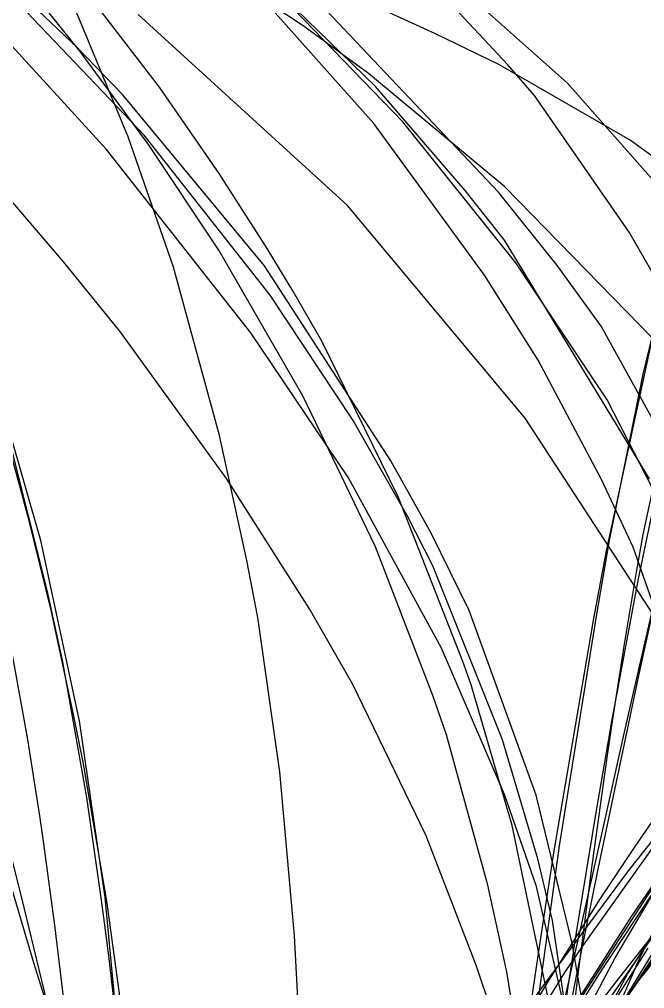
# Model space of a CAD drawing. Header units: metres. Extents: x -233 to 379, y -58 to 1087.
# Drawn here: x -109.51 to -82.9, y 21.56 to 62.79 of the extents above; entities that cross this region are included whole.
import ezdxf

# ---------------------------------------------------------------- set-up
doc = ezdxf.new("R2010")
doc.units = ezdxf.units.M

msp = doc.modelspace()

# ---------------------------------------------------------------- linework, layer by layer
for p, q in [((-107.042, 61.586, -1386.178), (-115.76, 69.903, -1389.601)), ((-103.552, 59.906, -1377.043), (-109.486, 67.66, -1379.767)), ((-97.433, 62.523, -1393.571), (-105.292, 67.725, -1396.48)), ((-106.917, 61.422, -1377.703), (-111.645, 67.339, -1379.78)), ((-86.182, 60.081, -1381.534), (-94.165, 67.201, -1383.788)), ((-104.193, 57.869, -1383.415), (-112.102, 66.148, -1386.754)), ((-104.874, 57.798, -1365.821), (-108.36, 66.181, -1368.704)), ((-94.359, 59.937, -1386.602), (-100.381, 65.804, -1389.753)), ((-94.427, 58.366, -1381.007), (-99.691, 64.266, -1383.107)), ((-89.118, 55.442, -1383.999), (-97.485, 64.278, -1388.521)), ((-105.808, 57.258, -1380.808), (-111.832, 63.849, -1383.067)), ((-88.719, 60.864, -1383.004), (-91.555, 63.895, -1384.599)), ((-93.194, 58.433, -1386.052), (-97.85, 63.244, -1388.561)), ((-95.548, 54.877, -1387.751), (-104.455, 62.993, -1392.06)), ((-91.795, 62.182, -1402.588), (-93.787, 63.084, -1403.467)), ((-94.647, 60.49, -1392.524), (-97.433, 62.523, -1393.571)), ((-89.107, 60.877, -1401.357), (-91.795, 62.182, -1402.588)), ((-105.125, 59.602, -1385.379), (-107.042, 61.586, -1386.178)), ((-104.019, 57.47, -1376.321), (-106.917, 61.422, -1377.703)), ((-83.512, 57.655, -1398.571), (-89.107, 60.877, -1401.357)), ((-87.59, 59.552, -1382.337), (-88.719, 60.864, -1383.004)), ((-88.853, 55.664, -1390.251), (-94.647, 60.49, -1392.524)), ((-101.007, 56.232, -1375.756), (-103.552, 59.906, -1377.043)), ((-90.533, 55.511, -1384.42), (-94.359, 59.937, -1386.602)), ((-82.236, 55.618, -1380.172), (-86.182, 60.081, -1381.534)), ((-99.085, 52.301, -1382.493), (-105.125, 59.602, -1385.379)), ((-83.552, 53.746, -1379.592), (-87.59, 59.552, -1382.337)), ((-89.722, 51.916, -1378.703), (-94.427, 58.366, -1381.007)), ((-88.385, 52.441, -1383.186), (-93.194, 58.433, -1386.052)), ((-102.957, 52.249, -1364.044), (-104.874, 57.798, -1365.821)), ((-98.833, 51.061, -1380.732), (-104.193, 57.869, -1383.415)), ((-107.614, 52.465, -1381.259), (-112.017, 57.599, -1383.191)), ((-101.024, 52.975, -1374.722), (-104.019, 57.47, -1376.321)), ((-77.865, 53.506, -1395.403), (-83.512, 57.655, -1398.571)), ((-99.667, 49.464, -1378.164), (-105.808, 57.258, -1380.808)), ((-98.967, 53.047, -1374.63), (-101.007, 56.232, -1375.756)), ((-81.433, 48.061, -1387.01), (-88.853, 55.664, -1390.251)), ((-88.871, 53.4, -1383.42), (-90.533, 55.511, -1384.42)), ((-86.611, 52.305, -1382.502), (-89.118, 55.442, -1383.999)), ((-81.143, 55.289, -1272.478), (-82.978, 47.706, -1274.645)), ((-87.986, 45.822, -1383.486), (-95.548, 54.877, -1387.751)), ((-81.322, 49.846, -1377.844), (-83.552, 53.746, -1379.592)), ((-82.687, 43.246, -1379.013), (-88.871, 53.4, -1383.42)), ((-97.429, 46.742, -1372.399), (-101.024, 52.975, -1374.722)), ((-97.875, 51.249, -1373.989), (-98.967, 53.047, -1374.63)), ((-105.242, 49.528, -1380.151), (-107.614, 52.465, -1381.259)), ((-84.499, 46.604, -1380.583), (-88.385, 52.441, -1383.186)), ((-100.988, 45.085, -1361.889), (-102.957, 52.249, -1364.044)), ((-93.704, 44.013, -1379.222), (-99.085, 52.301, -1382.493)), ((-84.756, 49.744, -1381.324), (-86.611, 52.305, -1382.502)), ((-87.437, 48.291, -1377.399), (-89.722, 51.916, -1378.703)), ((-96.642, 49.105, -1373.214), (-97.875, 51.249, -1373.989)), ((-95.309, 45.726, -1378.643), (-98.833, 51.061, -1380.732)), ((-82.398, 50.077, -1273.293), (-84.541, 40.184, -1277.354)), ((-81.018, 50.03, -1274.285), (-82.976, 40.872, -1278.203)), ((-100.695, 43.262, -1377.747), (-105.242, 49.528, -1380.151)), ((-79.419, 40.096, -1377.228), (-84.756, 49.744, -1381.324)), ((-95.51, 43.284, -1376.031), (-99.667, 49.464, -1378.164)), ((-93.377, 42.457, -1370.695), (-96.642, 49.105, -1373.214)), ((-84.72, 43.193, -1375.547), (-87.437, 48.291, -1377.399)), ((-82.978, 47.706, -1274.645), (-84.403, 40.62, -1277.422)), ((-94.361, 40.351, -1369.849), (-97.429, 46.742, -1372.399)), ((-79.654, 37.144, -1376.678), (-84.499, 46.604, -1380.583)), ((-82.51, 37.436, -1379.86), (-87.986, 45.822, -1383.486)), ((-81.738, 45.894, -1276.277), (-83.179, 38.989, -1279.166)), ((-108.596, 40.627, -1363.362), (-109.956, 45.379, -1364.618)), ((-92.998, 41.657, -1377.046), (-95.309, 45.726, -1378.643)), ((-109.101, 41.51, -1360.126), (-110.106, 45.194, -1361.034)), ((-108.322, 38.509, -1364.853), (-109.947, 44.949, -1367.458)), ((-99.825, 39.775, -1360.366), (-100.988, 45.085, -1361.889)), ((-91.99, 40.936, -1377.999), (-93.704, 44.013, -1379.222)), ((-97.17, 37.72, -1375.559), (-100.695, 43.262, -1377.747)), ((-91.539, 36.036, -1373.43), (-95.51, 43.284, -1376.031)), ((-83.388, 40.343, -1374.504), (-84.72, 43.193, -1375.547)), ((-90.644, 35.479, -1367.863), (-93.377, 42.457, -1370.695)), ((-91.914, 39.552, -1376.217), (-92.998, 41.657, -1377.046)), ((-108.159, 37.665, -1359.186), (-109.101, 41.51, -1360.126)), ((-90.374, 37.647, -1376.682), (-91.99, 40.936, -1377.999)), ((-82.976, 40.872, -1278.203), (-83.257, 39.269, -1279.031)), ((-106.957, 32.955, -1361.355), (-108.596, 40.627, -1363.362)), ((-84.403, 40.62, -1277.422), (-84.955, 37.489, -1278.871)), ((-91.914, 34.031, -1367.135), (-94.361, 40.351, -1369.849)), ((-84.541, 40.184, -1277.354), (-85.073, 37.303, -1278.809)), ((-80.58, 32.328, -1371.526), (-83.388, 40.343, -1374.504)), ((-99.366, 37.354, -1359.688), (-99.825, 39.775, -1360.366)), ((-82.117, 39.658, -1284.32), (-83.181, 34.815, -1287.152)), ((-88.955, 32.139, -1373.263), (-91.914, 39.552, -1376.217)), ((-82.193, 39.352, -1286.792), (-83.815, 32.279, -1291.208)), ((-83.257, 39.269, -1279.031), (-83.782, 36.123, -1280.723)), ((-83.179, 38.989, -1279.166), (-84.307, 32.924, -1282.137)), ((-109.149, 32.157, -1364.683), (-110.308, 38.585, -1367.095)), ((-107.661, 35.459, -1363.576), (-108.322, 38.509, -1364.853)), ((-107.189, 33.154, -1358.091), (-108.159, 37.665, -1359.186)), ((-95.316, 34.497, -1374.255), (-97.17, 37.72, -1375.559)), ((-87.52, 29.795, -1373.466), (-90.374, 37.647, -1376.682)), ((-98.427, 30.78, -1357.918), (-99.366, 37.354, -1359.688)), ((-85.073, 37.303, -1278.809), (-86.784, 27.342, -1284.287)), ((-84.955, 37.489, -1278.871), (-86.542, 27.632, -1283.907)), ((-88.863, 29.817, -1371.093), (-91.539, 36.036, -1373.43)), ((-83.782, 36.123, -1280.723), (-84.265, 33.024, -1282.486)), ((-90.288, 34.48, -1367.448), (-90.644, 35.479, -1367.863)), ((-106.643, 29.694, -1361.018), (-107.661, 35.459, -1363.576)), ((-83.181, 34.815, -1287.152), (-84.897, 26.644, -1292.514)), ((-92.199, 28.053, -1371.533), (-95.316, 34.497, -1374.255)), ((-88.533, 28.502, -1364.844), (-90.288, 34.48, -1367.448)), ((-91.333, 32.353, -1366.391), (-91.914, 34.031, -1367.135)), ((-106.786, 31.122, -1357.597), (-107.189, 33.154, -1358.091)), ((-84.265, 33.024, -1282.486), (-84.49, 31.488, -1283.399)), ((-105.859, 25.437, -1359.317), (-106.957, 32.955, -1361.355)), ((-84.307, 32.924, -1282.137), (-84.988, 28.962, -1284.281)), ((-89.571, 25.962, -1363.404), (-91.333, 32.353, -1366.391)), ((-83.815, 32.279, -1291.208), (-84.714, 28.264, -1293.99)), ((-108.639, 28.913, -1363.377), (-109.149, 32.157, -1364.683)), ((-87.45, 27.086, -1371.219), (-88.955, 32.139, -1373.263)), ((-84.49, 31.488, -1283.399), (-85.147, 26.802, -1286.285)), ((-105.779, 25.196, -1356.159), (-106.786, 31.122, -1357.597)), ((-79.919, 31.217, -1297.72), (-83.605, 26.564, -1300.477)), ((-83.302, 27.601, -1378.806), (-80.896, 31.116, -1374.983)), ((-108.892, 22.65, -1386.199), (-111.326, 30.847, -1387.809)), ((-109.31, 25.007, -1370.769), (-110.714, 30.641, -1372.101)), ((-97.795, 23.806, -1356.131), (-98.427, 30.78, -1357.918)), ((-106.009, 25.321, -1358.947), (-106.643, 29.694, -1361.018)), ((-87.507, 25.91, -1369.571), (-88.863, 29.817, -1371.093)), ((-85.988, 23.489, -1370.817), (-87.52, 29.795, -1373.466)), ((-108.507, 28.031, -1363.011), (-108.639, 28.913, -1363.377)), ((-84.988, 28.962, -1284.281), (-85.808, 23.95, -1287.172)), ((-87.022, 21.227, -1361.491), (-88.533, 28.502, -1364.844)), ((-84.16, 22.874, -1417.339), (-80.634, 28.818, -1415.011)), ((-90.051, 22.512, -1369.079), (-92.199, 28.053, -1371.533)), ((-84.714, 28.264, -1293.99), (-86.291, 21.167, -1299.264)), ((-107.995, 24.259, -1361.346), (-108.507, 28.031, -1363.011)), ((-86.542, 27.632, -1283.907), (-87.607, 19.896, -1288.522)), ((-85.542, 23.355, -1386.658), (-82.428, 27.738, -1382.227)), ((-86.784, 27.342, -1284.287), (-87.395, 23.342, -1286.789)), ((-84.776, 25.391, -1381.06), (-83.302, 27.601, -1378.806)), ((-86.815, 24.456, -1370.146), (-87.45, 27.086, -1371.219)), ((-85.147, 26.802, -1286.285), (-85.714, 22.386, -1289.182)), ((-80.277, 26.837, -1295.546), (-84.494, 19.936, -1298.191)), ((-83.605, 26.564, -1300.477), (-88.966, 19.348, -1304.99)), ((-84.897, 26.644, -1292.514), (-86.331, 19.509, -1297.904)), ((-85.537, 21.273, -1381.393), (-82.064, 26.605, -1376.694)), ((-83.458, 24.627, -1384.477), (-82.305, 26.299, -1382.802)), ((-83.212, 21.813, -1389.306), (-79.825, 26.095, -1384.287)), ((-88.764, 22.273, -1361.615), (-89.571, 25.962, -1363.404)), ((-85.891, 18.897, -1366.705), (-87.507, 25.91, -1369.571)), ((-81.309, 25.603, -1295.463), (-84.449, 21.049, -1298.174)), ((-84.029, 23.397, -1381.277), (-82.35, 25.918, -1378.864)), ((-105.881, 24.37, -1358.484), (-106.009, 25.321, -1358.947)), ((-105.2, 18.396, -1357.268), (-105.859, 25.437, -1359.317)), ((-104.671, 17.076, -1354.177), (-105.779, 25.196, -1356.159)), ((-86.952, 21.951, -1384.254), (-84.776, 25.391, -1381.06)), ((-108.1, 20.067, -1369.578), (-109.31, 25.007, -1370.769)), ((-80.929, 25.125, -1294.789), (-83.28, 21.75, -1296.853)), ((-83.089, 22.898, -1391.842), (-82, 24.995, -1390.458)), ((-105.687, 22.836, -1357.72), (-105.881, 24.37, -1358.484)), ((-85.825, 17.763, -1367.373), (-86.815, 24.456, -1370.146)), ((-86.349, 20.109, -1388.438), (-83.458, 24.627, -1384.477)), ((-83.609, 22.197, -1395.157), (-81.985, 24.726, -1393.036)), ((-107.414, 19.425, -1358.968), (-107.995, 24.259, -1361.346)), ((-85.808, 23.95, -1287.172), (-86.429, 19.971, -1289.619)), ((-81.846, 24.003, -1295.256), (-85.443, 18.413, -1297.535)), ((-84.118, 21.852, -1388.765), (-82.33, 24.117, -1386.242)), ((-97.53, 18.859, -1354.915), (-97.795, 23.806, -1356.131)), ((-87.395, 23.342, -1286.789), (-87.649, 21.612, -1287.92)), ((-86.273, 22.284, -1387.675), (-85.542, 23.355, -1386.658)), ((-85.464, 20.508, -1369.547), (-85.988, 23.489, -1370.817)), ((-84.674, 22.417, -1382.188), (-84.029, 23.397, -1381.277)), ((-82.762, 23.274, -1294.855), (-83.504, 22.122, -1295.293)), ((-105.193, 18.409, -1355.358), (-105.687, 22.836, -1357.72)), ((-88.292, 15.073, -1419.173), (-84.16, 22.874, -1417.339)), ((-84.948, 18.669, -1394.089), (-83.089, 22.898, -1391.842)), ((-107.774, 19.04, -1385.436), (-108.892, 22.65, -1386.199)), ((-89.364, 20.478, -1368.155), (-90.051, 22.512, -1369.079)), ((-87.908, 16.907, -1358.938), (-88.764, 22.273, -1361.615)), ((-88.651, 18.436, -1390.887), (-86.273, 22.284, -1387.675)), ((-87.052, 18.651, -1385.435), (-84.674, 22.417, -1382.188)), ((-85.714, 22.386, -1289.182), (-85.932, 20.586, -1290.419)), ((-87.96, 20.276, -1385.697), (-86.952, 21.951, -1384.254)), ((-83.504, 22.122, -1295.293), (-86.935, 16.677, -1297.446)), ((-85.83, 18.131, -1397.897), (-83.609, 22.197, -1395.157)), ((-87.649, 21.612, -1287.92), (-88.065, 18.743, -1289.841)), ((-85.248, 20.385, -1390.321), (-84.118, 21.852, -1388.765)), ((-83.28, 21.75, -1296.853), (-84.683, 19.656, -1298.179)), ((-83.926, 20.889, -1390.336), (-83.212, 21.813, -1389.306))]:
    msp.add_line(p, q)

doc.saveas('drawing.dxf')
